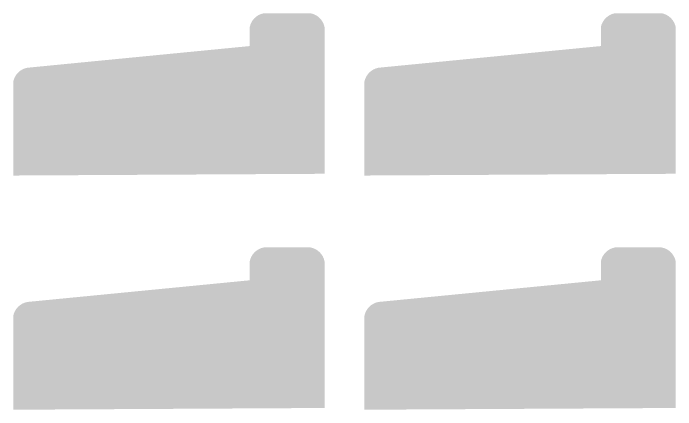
# Model space of a CAD drawing. Header units: inches. Extents: x -152 to 670, y -609 to 902.
# Drawn here: x -151.51 to -117.55, y 881.55 to 901.86 of the extents above; entities that cross this region are included whole.
import ezdxf

# ---------------------------------------------------------------- set-up
doc = ezdxf.new("R2010")
doc.units = ezdxf.units.IN
doc.header["$MEASUREMENT"] = 0
doc.layers.add('Layer 1', color=7, linetype='Continuous')

msp = doc.modelspace()

# ---------------------------------------------------------------- hatches: boundary and pattern name
at = {"layer": 'Layer 1', "true_color": 0xc4c9ba}
h = msp.add_hatch(color=9, dxfattribs=at)
h.dxf.hatch_style = 2
edge = h.paths.add_edge_path()
edge.add_spline(control_points=[(-151.512, 893.548), (-151.512, 893.548), (-151.512, 898.348), (-151.512, 898.348), (-151.444, 898.714), (-151.157, 899), (-150.791, 899.068), (-150.791, 899.068), (-139.392, 900.178), (-139.392, 900.178), (-139.392, 900.178), (-139.392, 901.138), (-139.392, 901.138), (-139.324, 901.503), (-139.038, 901.79), (-138.672, 901.858), (-138.672, 901.858), (-136.272, 901.858), (-136.272, 901.858), (-135.907, 901.79), (-135.62, 901.503), (-135.552, 901.138), (-135.552, 901.138), (-135.552, 893.638), (-135.552, 893.638), (-135.552, 893.638), (-151.512, 893.548), (-151.512, 893.548)], knot_values=[0, 0, 0, 0, 0.352778, 0.352778, 0.352778, 0.705556, 0.705556, 0.705556, 1.058333, 1.058333, 1.058333, 1.411111, 1.411111, 1.411111, 1.763889, 1.763889, 1.763889, 2.116667, 2.116667, 2.116667, 2.469444, 2.469444, 2.469444, 2.822222, 2.822222, 2.822222, 3.175, 3.175, 3.175, 3.175], degree=3, periodic=0)
edge.add_line((-151.512, 893.548), (-151.512, 893.548))
h = msp.add_hatch(color=9, dxfattribs=at)
h.dxf.hatch_style = 2
edge = h.paths.add_edge_path()
edge.add_spline(control_points=[(-133.512, 893.548), (-133.512, 893.548), (-133.512, 898.348), (-133.512, 898.348), (-133.443, 898.714), (-133.157, 899), (-132.792, 899.068), (-132.792, 899.068), (-121.392, 900.178), (-121.392, 900.178), (-121.392, 900.178), (-121.392, 901.138), (-121.392, 901.138), (-121.324, 901.503), (-121.038, 901.79), (-120.672, 901.858), (-120.672, 901.858), (-118.271, 901.858), (-118.271, 901.858), (-117.906, 901.79), (-117.619, 901.503), (-117.552, 901.138), (-117.552, 901.138), (-117.552, 893.638), (-117.552, 893.638), (-117.552, 893.638), (-133.512, 893.548), (-133.512, 893.548)], knot_values=[0, 0, 0, 0, 0.352778, 0.352778, 0.352778, 0.705556, 0.705556, 0.705556, 1.058333, 1.058333, 1.058333, 1.411111, 1.411111, 1.411111, 1.763889, 1.763889, 1.763889, 2.116667, 2.116667, 2.116667, 2.469444, 2.469444, 2.469444, 2.822222, 2.822222, 2.822222, 3.175, 3.175, 3.175, 3.175], degree=3, periodic=0)
edge.add_line((-133.512, 893.548), (-133.512, 893.548))
h = msp.add_hatch(color=9, dxfattribs=at)
h.dxf.hatch_style = 2
edge = h.paths.add_edge_path()
edge.add_spline(control_points=[(-151.512, 881.554), (-151.512, 881.554), (-151.512, 886.353), (-151.512, 886.353), (-151.444, 886.719), (-151.157, 887.005), (-150.791, 887.073), (-150.791, 887.073), (-139.392, 888.183), (-139.392, 888.183), (-139.392, 888.183), (-139.392, 889.144), (-139.392, 889.144), (-139.324, 889.509), (-139.038, 889.796), (-138.672, 889.864), (-138.672, 889.864), (-136.272, 889.864), (-136.272, 889.864), (-135.907, 889.796), (-135.62, 889.509), (-135.552, 889.144), (-135.552, 889.144), (-135.552, 881.644), (-135.552, 881.644), (-135.552, 881.644), (-151.512, 881.554), (-151.512, 881.554)], knot_values=[0, 0, 0, 0, 0.352778, 0.352778, 0.352778, 0.705556, 0.705556, 0.705556, 1.058333, 1.058333, 1.058333, 1.411111, 1.411111, 1.411111, 1.763889, 1.763889, 1.763889, 2.116667, 2.116667, 2.116667, 2.469444, 2.469444, 2.469444, 2.822222, 2.822222, 2.822222, 3.175, 3.175, 3.175, 3.175], degree=3, periodic=0)
edge.add_line((-151.512, 881.554), (-151.512, 881.554))
h = msp.add_hatch(color=9, dxfattribs=at)
h.dxf.hatch_style = 2
edge = h.paths.add_edge_path()
edge.add_spline(control_points=[(-133.512, 881.554), (-133.512, 881.554), (-133.512, 886.353), (-133.512, 886.353), (-133.443, 886.719), (-133.157, 887.005), (-132.792, 887.073), (-132.792, 887.073), (-121.392, 888.183), (-121.392, 888.183), (-121.392, 888.183), (-121.392, 889.144), (-121.392, 889.144), (-121.324, 889.509), (-121.038, 889.796), (-120.672, 889.864), (-120.672, 889.864), (-118.271, 889.864), (-118.271, 889.864), (-117.906, 889.796), (-117.619, 889.509), (-117.552, 889.144), (-117.552, 889.144), (-117.552, 881.644), (-117.552, 881.644), (-117.552, 881.644), (-133.512, 881.554), (-133.512, 881.554)], knot_values=[0, 0, 0, 0, 0.352778, 0.352778, 0.352778, 0.705556, 0.705556, 0.705556, 1.058333, 1.058333, 1.058333, 1.411111, 1.411111, 1.411111, 1.763889, 1.763889, 1.763889, 2.116667, 2.116667, 2.116667, 2.469444, 2.469444, 2.469444, 2.822222, 2.822222, 2.822222, 3.175, 3.175, 3.175, 3.175], degree=3, periodic=0)
edge.add_line((-133.512, 881.554), (-133.512, 881.554))

doc.saveas('drawing.dxf')
